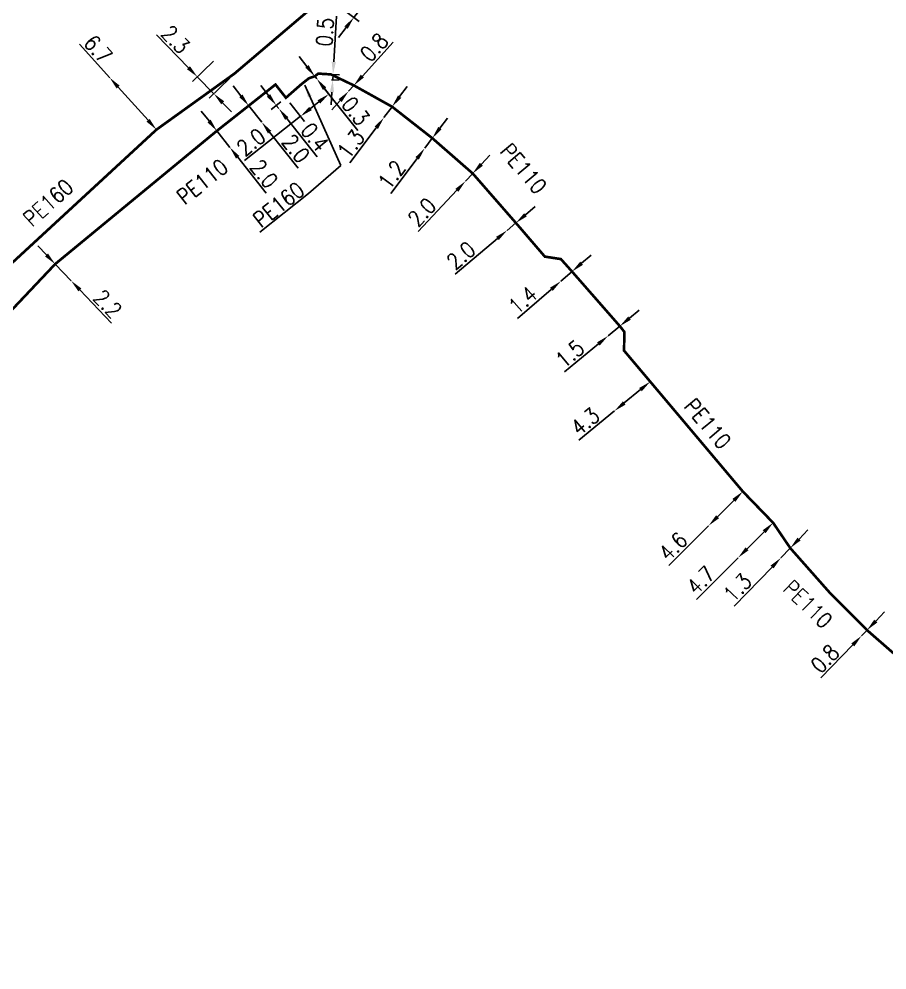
# Model space of a CAD drawing. Header units: millimetres. Extents: x 107995 to 109002, y 120994 to 122000.
# Drawn here: x 108114.4 to 108196.9, y 121086.9 to 121177.4 of the extents above; entities that cross this region are included whole.
import ezdxf
from ezdxf.enums import TextEntityAlignment as Align

# ---------------------------------------------------------------- set-up
doc = ezdxf.new("R2010")
doc.units = ezdxf.units.MM
doc.header["$PDMODE"] = 34
doc.linetypes.add('L_25_PE', pattern=[2000, 1000, 1000])
doc.layers.get('DEFPOINTS').update_dxf_attribs({"linetype": 'CONTINUOUS'})
doc.layers.add('L_150', color=1, linetype='CONTINUOUS')
doc.styles.get("Standard").update_dxf_attribs({"font": 'romans.shx', "width": 0.85})
doc.dimstyles.get("Standard").update_dxf_attribs({"dimtxt": 1.5, "dimasz": 1.2, "dimexe": 0.625, "dimexo": 0.625, "dimgap": 0.25, "dimtad": 1, "dimdec": 1, "dimzin": 0, "dimdsep": 46, "dimtxsty": 'Standard', "dimcen": -0.5, "dimadec": 0, "dimazin": 0, "dimtfac": 1, "dimtdec": 1, "dimtmove": 0, "dimatfit": 3, "dimfxl": 0, "dimtolj": 1, "dimtzin": 0, "dimarcsym": 0})

# ---------------------------------------------------------------- blocks, each defined once
blk = doc.blocks.new('*D267')
at = {"layer": 'DEFPOINTS', "color": 0, "linetype": 'Continuous', "transparency": 16777216}
for p in [(108143.522, 121172.181), (108143.492, 121171.682), (108144.227, 121171.638)]:
    blk.add_point(p, dxfattribs=at)
at = {"layer": 'L_150', "color": 0, "linetype": 'Continuous', "lineweight": -2, "transparency": 16777216}
for p, q in [((108144.328, 121173.335), (108144.587, 121177.699)), ((108144.146, 121172.144), (108144.881, 121172.1)), ((108144.227, 121171.638), (108144.257, 121172.137)), ((108144.116, 121171.645), (108144.851, 121171.601)), ((108144.156, 121170.44), (108144.085, 121169.243))]:
    blk.add_line(p, q, dxfattribs=at)
at = {"layer": 'L_150', "color": 0, "linetype": 'Continuous', "transparency": 16777216}
for points in [[(108144.128, 121173.347), (108144.528, 121173.323), (108144.257, 121172.137)], [(108143.957, 121170.452), (108144.356, 121170.429), (108144.227, 121171.638)]]:
    blk.add_solid(points, dxfattribs=at)
at = {"layer": 'L_150', "color": 0, "linetype": 'Continuous', "transparency": 16777216, "insert": (108143.495, 121176.175), "char_height": 1.5, "attachment_point": 5, "rotation": 86.60308}
blk.add_mtext('\\A1;0.5', dxfattribs=at)
blk = doc.blocks.new('*D268')
at = {"layer": 'DEFPOINTS', "color": 0, "linetype": 'Continuous', "transparency": 16777216}
for p in [(108145.738, 121170.541), (108145.738, 121170.541), (108146.241, 121171.097)]:
    blk.add_point(p, dxfattribs=at)
at = {"layer": 'L_150', "color": 0, "linetype": 'Continuous', "lineweight": -2, "transparency": 16777216}
for p, q in [((108147.046, 121171.987), (108149.978, 121175.229)), ((108145.738, 121170.541), (108146.241, 121171.097)), ((108144.933, 121169.651), (108144.129, 121168.761))]:
    blk.add_line(p, q, dxfattribs=at)
at = {"layer": 'L_150', "color": 0, "linetype": 'Continuous', "transparency": 16777216}
for points in [[(108146.898, 121172.121), (108147.195, 121171.853), (108146.241, 121171.097)], [(108144.785, 121169.785), (108145.082, 121169.517), (108145.738, 121170.541)]]:
    blk.add_solid(points, dxfattribs=at)
at = {"layer": 'L_150', "color": 0, "linetype": 'Continuous', "transparency": 16777216, "insert": (108148.173, 121174.724), "char_height": 1.5, "attachment_point": 5, "rotation": 47.87497}
blk.add_mtext('\\A1;0.8', dxfattribs=at)
blk = doc.blocks.new('*D269')
at = {"layer": 'DEFPOINTS', "color": 0, "linetype": 'Continuous', "transparency": 16777216}
for p in [(108149.876, 121169.07), (108149.095, 121168.03), (108149.095, 121168.03)]:
    blk.add_point(p, dxfattribs=at)
at = {"layer": 'L_150', "color": 0, "linetype": 'Continuous', "lineweight": -2, "transparency": 16777216}
for p, q in [((108150.596, 121170.03), (108151.316, 121170.99)), ((108149.876, 121169.07), (108149.095, 121168.03)), ((108148.375, 121167.071), (108145.861, 121163.72))]:
    blk.add_line(p, q, dxfattribs=at)
at = {"layer": 'L_150', "color": 0, "linetype": 'Continuous', "transparency": 16777216}
for points in [[(108150.436, 121170.15), (108150.756, 121169.91), (108149.876, 121169.07)], [(108148.215, 121167.191), (108148.535, 121166.951), (108149.095, 121168.03)]]:
    blk.add_solid(points, dxfattribs=at)
at = {"layer": 'L_150', "color": 0, "linetype": 'Continuous', "transparency": 16777216, "insert": (108145.958, 121165.515), "char_height": 1.5, "attachment_point": 5, "rotation": 53.11649}
blk.add_mtext('\\A1;1.3', dxfattribs=at)
blk = doc.blocks.new('*D270')
at = {"layer": 'DEFPOINTS', "color": 0, "linetype": 'Continuous', "transparency": 16777216}
for p in [(108153.703, 121166.074), (108152.982, 121165.114), (108152.982, 121165.114)]:
    blk.add_point(p, dxfattribs=at)
at = {"layer": 'L_150', "color": 0, "linetype": 'Continuous', "lineweight": -2, "transparency": 16777216}
for p, q in [((108154.423, 121167.034), (108155.143, 121167.993)), ((108153.703, 121166.074), (108152.982, 121165.114)), ((108152.262, 121164.154), (108149.748, 121160.803))]:
    blk.add_line(p, q, dxfattribs=at)
at = {"layer": 'L_150', "color": 0, "linetype": 'Continuous', "transparency": 16777216}
for points in [[(108154.263, 121167.154), (108154.583, 121166.913), (108153.703, 121166.074)], [(108152.102, 121164.274), (108152.422, 121164.034), (108152.982, 121165.114)]]:
    blk.add_solid(points, dxfattribs=at)
at = {"layer": 'L_150', "color": 0, "linetype": 'Continuous', "transparency": 16777216, "insert": (108149.845, 121162.599), "char_height": 1.5, "attachment_point": 5, "rotation": 53.11649}
blk.add_mtext('\\A1;1.2', dxfattribs=at)
blk = doc.blocks.new('*D271')
at = {"layer": 'DEFPOINTS', "color": 0, "linetype": 'Continuous', "transparency": 16777216}
for p in [(108157.544, 121162.718), (108156.859, 121161.989), (108156.859, 121161.989)]:
    blk.add_point(p, dxfattribs=at)
at = {"layer": 'L_150', "color": 0, "linetype": 'Continuous', "lineweight": -2, "transparency": 16777216}
for p, q in [((108158.366, 121163.592), (108159.188, 121164.467)), ((108157.544, 121162.718), (108156.859, 121161.989)), ((108156.037, 121161.114), (108152.359, 121157.2))]:
    blk.add_line(p, q, dxfattribs=at)
at = {"layer": 'L_150', "color": 0, "linetype": 'Continuous', "transparency": 16777216}
for points in [[(108158.22, 121163.729), (108158.512, 121163.455), (108157.544, 121162.718)], [(108155.892, 121161.251), (108156.183, 121160.977), (108156.859, 121161.989)]]:
    blk.add_solid(points, dxfattribs=at)
at = {"layer": 'L_150', "color": 0, "linetype": 'Continuous', "transparency": 16777216, "insert": (108152.716, 121159.04), "char_height": 1.5, "attachment_point": 5, "rotation": 46.78045}
blk.add_mtext('\\A1;2.0', dxfattribs=at)
blk = doc.blocks.new('*D272')
at = {"layer": 'DEFPOINTS', "color": 0, "linetype": 'Continuous', "transparency": 16777216}
for p in [(108161.65, 121158.012), (108160.809, 121157.303), (108160.809, 121157.303)]:
    blk.add_point(p, dxfattribs=at)
at = {"layer": 'L_150', "color": 0, "linetype": 'Continuous', "lineweight": -2, "transparency": 16777216}
for p, q in [((108162.567, 121158.785), (108163.485, 121159.559)), ((108161.65, 121158.012), (108160.809, 121157.303)), ((108159.891, 121156.53), (108155.861, 121153.132))]:
    blk.add_line(p, q, dxfattribs=at)
at = {"layer": 'L_150', "color": 0, "linetype": 'Continuous', "transparency": 16777216}
for points in [[(108162.438, 121158.938), (108162.696, 121158.633), (108161.65, 121158.012)], [(108159.762, 121156.683), (108160.02, 121156.377), (108160.809, 121157.303)]]:
    blk.add_solid(points, dxfattribs=at)
at = {"layer": 'L_150', "color": 0, "linetype": 'Continuous', "transparency": 16777216, "insert": (108156.429, 121154.919), "char_height": 1.5, "attachment_point": 5, "rotation": 40.12726}
blk.add_mtext('\\A1;2.0', dxfattribs=at)
blk = doc.blocks.new('*D273')
at = {"layer": 'DEFPOINTS', "color": 0, "linetype": 'Continuous', "transparency": 16777216}
for p in [(108166.989, 121153.386), (108165.929, 121152.472), (108165.929, 121152.472)]:
    blk.add_point(p, dxfattribs=at)
at = {"layer": 'L_150', "color": 0, "linetype": 'Continuous', "lineweight": -2, "transparency": 16777216}
for p, q in [((108167.898, 121154.17), (108168.807, 121154.954)), ((108166.989, 121153.386), (108165.929, 121152.472)), ((108165.02, 121151.689), (108161.801, 121148.913))]:
    blk.add_line(p, q, dxfattribs=at)
at = {"layer": 'L_150', "color": 0, "linetype": 'Continuous', "transparency": 16777216}
for points in [[(108167.767, 121154.322), (108168.028, 121154.019), (108166.989, 121153.386)], [(108164.889, 121151.84), (108165.15, 121151.537), (108165.929, 121152.472)]]:
    blk.add_solid(points, dxfattribs=at)
at = {"layer": 'L_150', "color": 0, "linetype": 'Continuous', "transparency": 16777216, "insert": (108162.303, 121150.667), "char_height": 1.5, "attachment_point": 5, "rotation": 40.76908}
blk.add_mtext('\\A1;1.4', dxfattribs=at)
blk = doc.blocks.new('*D274')
at = {"layer": 'DEFPOINTS', "color": 0, "linetype": 'Continuous', "transparency": 16777216}
for p in [(108171.538, 121148.187), (108170.421, 121147.262), (108170.421, 121147.262)]:
    blk.add_point(p, dxfattribs=at)
at = {"layer": 'L_150', "color": 0, "linetype": 'Continuous', "lineweight": -2, "transparency": 16777216}
for p, q in [((108172.462, 121148.952), (108173.387, 121149.717)), ((108171.538, 121148.187), (108170.421, 121147.262)), ((108169.497, 121146.496), (108166.27, 121143.825))]:
    blk.add_line(p, q, dxfattribs=at)
at = {"layer": 'L_150', "color": 0, "linetype": 'Continuous', "transparency": 16777216}
for points in [[(108172.335, 121149.106), (108172.59, 121148.798), (108171.538, 121148.187)], [(108169.369, 121146.65), (108169.625, 121146.342), (108170.421, 121147.262)]]:
    blk.add_solid(points, dxfattribs=at)
at = {"layer": 'L_150', "color": 0, "linetype": 'Continuous', "transparency": 16777216, "insert": (108166.784, 121145.548), "char_height": 1.5, "attachment_point": 5, "rotation": 39.62779}
blk.add_mtext('\\A1;1.5', dxfattribs=at)
blk = doc.blocks.new('*D275')
at = {"layer": 'DEFPOINTS', "color": 0, "linetype": 'Continuous', "transparency": 16777216}
for p in [(108174.429, 121142.905), (108171.027, 121140.114), (108171.027, 121140.114)]:
    blk.add_point(p, dxfattribs=at)
at = {"layer": 'L_150', "color": 0, "linetype": 'Continuous', "lineweight": -2, "transparency": 16777216}
for p, q in [((108173.501, 121142.144), (108171.955, 121140.875)), ((108171.027, 121140.114), (108167.647, 121137.342))]:
    blk.add_line(p, q, dxfattribs=at)
at = {"layer": 'L_150', "color": 0, "linetype": 'Continuous', "transparency": 16777216}
for points in [[(108173.374, 121142.299), (108173.628, 121141.989), (108174.429, 121142.905)], [(108171.828, 121141.03), (108172.082, 121140.721), (108171.027, 121140.114)]]:
    blk.add_solid(points, dxfattribs=at)
at = {"layer": 'L_150', "color": 0, "linetype": 'Continuous', "transparency": 16777216, "insert": (108168.239, 121139.121), "char_height": 1.5, "attachment_point": 5, "rotation": 39.36432}
blk.add_mtext('\\A1;4.3', dxfattribs=at)
blk = doc.blocks.new('*D276')
at = {"layer": 'DEFPOINTS', "color": 0, "linetype": 'Continuous', "transparency": 16777216}
for p in [(108183.233, 121132.453), (108179.983, 121129.198), (108179.983, 121129.198)]:
    blk.add_point(p, dxfattribs=at)
at = {"layer": 'L_150', "color": 0, "linetype": 'Continuous', "lineweight": -2, "transparency": 16777216}
for p, q in [((108182.385, 121131.604), (108180.831, 121130.047)), ((108179.983, 121129.198), (108176.187, 121125.397))]:
    blk.add_line(p, q, dxfattribs=at)
at = {"layer": 'L_150', "color": 0, "linetype": 'Continuous', "transparency": 16777216}
for points in [[(108182.244, 121131.745), (108182.527, 121131.462), (108183.233, 121132.453)], [(108180.689, 121130.188), (108180.972, 121129.905), (108179.983, 121129.198)]]:
    blk.add_solid(points, dxfattribs=at)
at = {"layer": 'L_150', "color": 0, "linetype": 'Continuous', "transparency": 16777216, "insert": (108176.6, 121127.226), "char_height": 1.5, "attachment_point": 5, "rotation": 45.03912}
blk.add_mtext('\\A1;4.6', dxfattribs=at)
blk = doc.blocks.new('*D277')
at = {"layer": 'DEFPOINTS', "color": 0, "linetype": 'Continuous', "transparency": 16777216}
for p in [(108142.524, 121171.964), (108142.524, 121171.964), (108142.71, 121171.728)]:
    blk.add_point(p, dxfattribs=at)
at = {"layer": 'L_150', "color": 0, "linetype": 'Continuous', "lineweight": -2, "transparency": 16777216}
for p, q in [((108141.78, 121172.906), (108141.037, 121173.847)), ((108142.524, 121171.964), (108142.71, 121171.728)), ((108143.454, 121170.787), (108146.605, 121166.796))]:
    blk.add_line(p, q, dxfattribs=at)
at = {"layer": 'L_150', "color": 0, "linetype": 'Continuous', "transparency": 16777216}
for points in [[(108141.937, 121173.03), (108141.623, 121172.782), (108142.524, 121171.964)], [(108143.611, 121170.911), (108143.297, 121170.663), (108142.71, 121171.728)]]:
    blk.add_solid(points, dxfattribs=at)
at = {"layer": 'L_150', "color": 0, "linetype": 'Continuous', "transparency": 16777216, "insert": (108146.407, 121168.66), "char_height": 1.5, "attachment_point": 5, "rotation": 308.29671}
blk.add_mtext('\\A1;0.3', dxfattribs=at)
blk = doc.blocks.new('*D300')
at = {"layer": 'DEFPOINTS', "color": 0, "linetype": 'Continuous', "transparency": 16777216}
for p in [(108117.83, 121154.096), (108119.35, 121152.506), (108119.35, 121152.506)]:
    blk.add_point(p, dxfattribs=at)
at = {"layer": 'L_150', "color": 0, "linetype": 'Continuous', "lineweight": -2, "transparency": 16777216}
for p, q in [((108117, 121154.963), (108116.171, 121155.83)), ((108117.83, 121154.096), (108119.35, 121152.506)), ((108120.18, 121151.639), (108123.201, 121148.48))]:
    blk.add_line(p, q, dxfattribs=at)
at = {"layer": 'L_150', "color": 0, "linetype": 'Continuous', "transparency": 16777216}
for points in [[(108117.145, 121155.101), (108116.856, 121154.825), (108117.83, 121154.096)], [(108120.324, 121151.777), (108120.035, 121151.501), (108119.35, 121152.506)]]:
    blk.add_solid(points, dxfattribs=at)
at = {"layer": 'L_150', "color": 0, "linetype": 'Continuous', "transparency": 16777216, "insert": (108122.828, 121150.317), "char_height": 1.5, "attachment_point": 5, "rotation": 313.72595}
blk.add_mtext('\\A1;2.2', dxfattribs=at)
blk = doc.blocks.new('*D302')
at = {"layer": 'DEFPOINTS', "color": 0, "linetype": 'Continuous', "transparency": 16777216}
for p in [(108133.207, 121166.772), (108134.446, 121165.203), (108134.446, 121165.203)]:
    blk.add_point(p, dxfattribs=at)
at = {"layer": 'L_150', "color": 0, "linetype": 'Continuous', "lineweight": -2, "transparency": 16777216}
for p, q in [((108132.463, 121167.714), (108131.719, 121168.656)), ((108133.207, 121166.772), (108134.446, 121165.203)), ((108135.19, 121164.261), (108137.899, 121160.83))]:
    blk.add_line(p, q, dxfattribs=at)
at = {"layer": 'L_150', "color": 0, "linetype": 'Continuous', "transparency": 16777216}
for points in [[(108132.62, 121167.838), (108132.306, 121167.59), (108133.207, 121166.772)], [(108135.347, 121164.385), (108135.033, 121164.137), (108134.446, 121165.203)]]:
    blk.add_solid(points, dxfattribs=at)
at = {"layer": 'L_150', "color": 0, "linetype": 'Continuous', "transparency": 16777216, "insert": (108137.701, 121162.694), "char_height": 1.5, "attachment_point": 5, "rotation": 308.29575}
blk.add_mtext('\\A1;2.0', dxfattribs=at)
blk = doc.blocks.new('*D303')
at = {"layer": 'DEFPOINTS', "color": 0, "linetype": 'Continuous', "transparency": 16777216}
for p in [(108136.238, 121169.166), (108137.478, 121167.597), (108137.478, 121167.597)]:
    blk.add_point(p, dxfattribs=at)
at = {"layer": 'L_150', "color": 0, "linetype": 'Continuous', "lineweight": -2, "transparency": 16777216}
for p, q in [((108135.495, 121170.108), (108134.751, 121171.05)), ((108136.238, 121169.166), (108137.478, 121167.597)), ((108138.222, 121166.655), (108140.931, 121163.224))]:
    blk.add_line(p, q, dxfattribs=at)
at = {"layer": 'L_150', "color": 0, "linetype": 'Continuous', "transparency": 16777216}
for points in [[(108135.652, 121170.232), (108135.338, 121169.984), (108136.238, 121169.166)], [(108138.379, 121166.779), (108138.065, 121166.531), (108137.478, 121167.597)]]:
    blk.add_solid(points, dxfattribs=at)
at = {"layer": 'L_150', "color": 0, "linetype": 'Continuous', "transparency": 16777216, "insert": (108140.733, 121165.089), "char_height": 1.5, "attachment_point": 5, "rotation": 308.29671}
blk.add_mtext('\\A1;2.0', dxfattribs=at)
blk = doc.blocks.new('*D304')
at = {"layer": 'DEFPOINTS', "color": 0, "linetype": 'Continuous', "transparency": 16777216}
for p in [(108123.017, 121171.833), (108123.017, 121171.833), (108127.465, 121166.89)]:
    blk.add_point(p, dxfattribs=at)
at = {"layer": 'L_150', "color": 0, "linetype": 'Continuous', "lineweight": -2, "transparency": 16777216}
for p, q in [((108123.017, 121171.833), (108120.133, 121175.037)), ((108126.663, 121167.782), (108123.82, 121170.941))]:
    blk.add_line(p, q, dxfattribs=at)
at = {"layer": 'L_150', "color": 0, "linetype": 'Continuous', "transparency": 16777216}
for points in [[(108123.968, 121171.075), (108123.671, 121170.807), (108123.017, 121171.833)], [(108126.811, 121167.916), (108126.514, 121167.648), (108127.465, 121166.89)]]:
    blk.add_solid(points, dxfattribs=at)
at = {"layer": 'L_150', "color": 0, "linetype": 'Continuous', "transparency": 16777216, "insert": (108121.917, 121174.55), "char_height": 1.5, "attachment_point": 5, "rotation": 311.98421}
blk.add_mtext('\\A1;6.7', dxfattribs=at)
blk = doc.blocks.new('*D305')
at = {"layer": 'DEFPOINTS', "color": 0, "linetype": 'Continuous', "transparency": 16777216}
for p in [(108133.326, 121173.844), (108134.897, 121172.233), (108131.351, 121171.918)]:
    blk.add_point(p, dxfattribs=at)
at = {"layer": 'L_150', "color": 0, "linetype": 'Continuous', "lineweight": -2, "transparency": 16777216}
for p, q in [((108130.513, 121172.777), (108127.461, 121175.907)), ((108132.879, 121173.408), (108130.904, 121171.482)), ((108132.922, 121170.307), (108131.351, 121171.918)), ((108134.449, 121171.797), (108132.474, 121169.871)), ((108133.76, 121169.448), (108134.598, 121168.589))]:
    blk.add_line(p, q, dxfattribs=at)
at = {"layer": 'L_150', "color": 0, "linetype": 'Continuous', "transparency": 16777216}
for points in [[(108130.656, 121172.917), (108130.37, 121172.637), (108131.351, 121171.918)], [(108133.903, 121169.588), (108133.617, 121169.308), (108132.922, 121170.307)]]:
    blk.add_solid(points, dxfattribs=at)
at = {"layer": 'L_150', "color": 0, "linetype": 'Continuous', "transparency": 16777216, "insert": (108129.284, 121175.47), "char_height": 1.5, "attachment_point": 5, "rotation": 314.28097}
blk.add_mtext('\\A1;2.3', dxfattribs=at)
blk = doc.blocks.new('*D315')
at = {"layer": 'DEFPOINTS', "color": 0, "linetype": 'Continuous', "transparency": 16777216}
for p in [(108187.749, 121127.064), (108186.847, 121126.127), (108186.847, 121126.127)]:
    blk.add_point(p, dxfattribs=at)
at = {"layer": 'L_150', "color": 0, "linetype": 'Continuous', "lineweight": -2, "transparency": 16777216}
for p, q in [((108188.581, 121127.928), (108189.414, 121128.792)), ((108187.749, 121127.064), (108186.847, 121126.127)), ((108186.015, 121125.263), (108182.412, 121121.523))]:
    blk.add_line(p, q, dxfattribs=at)
at = {"layer": 'L_150', "color": 0, "linetype": 'Continuous', "transparency": 16777216}
for points in [[(108188.437, 121128.067), (108188.725, 121127.789), (108187.749, 121127.064)], [(108185.87, 121125.402), (108186.159, 121125.124), (108186.847, 121126.127)]]:
    blk.add_solid(points, dxfattribs=at)
at = {"layer": 'L_150', "color": 0, "linetype": 'Continuous', "transparency": 16777216, "insert": (108182.729, 121123.293), "char_height": 1.5, "attachment_point": 5, "rotation": 46.07425}
blk.add_mtext('\\A1;1.3', dxfattribs=at)
blk = doc.blocks.new('*D317')
at = {"layer": 'DEFPOINTS', "color": 0, "linetype": 'Continuous', "transparency": 16777216}
for p in [(108194.527, 121118.715), (108194.527, 121118.715), (108195.047, 121119.255)]:
    blk.add_point(p, dxfattribs=at)
at = {"layer": 'L_150', "color": 0, "linetype": 'Continuous', "lineweight": -2, "transparency": 16777216}
for p, q in [((108195.88, 121120.119), (108196.712, 121120.983)), ((108195.047, 121119.255), (108194.527, 121118.715)), ((108193.695, 121117.85), (108190.662, 121114.702))]:
    blk.add_line(p, q, dxfattribs=at)
at = {"layer": 'L_150', "color": 0, "linetype": 'Continuous', "transparency": 16777216}
for points in [[(108195.736, 121120.258), (108196.024, 121119.98), (108195.047, 121119.255)], [(108193.551, 121117.989), (108193.839, 121117.711), (108194.527, 121118.715)]]:
    blk.add_solid(points, dxfattribs=at)
at = {"layer": 'L_150', "color": 0, "linetype": 'Continuous', "transparency": 16777216, "insert": (108191.042, 121116.538), "char_height": 1.5, "attachment_point": 5, "rotation": 46.07425}
blk.add_mtext('\\A1;0.8', dxfattribs=at)
blk = doc.blocks.new('*D328')
at = {"layer": 'DEFPOINTS', "color": 0, "linetype": 'Continuous', "transparency": 16777216}
for p in [(108142.583, 121182.022), (108143.375, 121179.768), (108147.03, 121178.588)]:
    blk.add_point(p, dxfattribs=at)
at = {"layer": 'L_150', "color": 0, "linetype": 'Continuous', "lineweight": -2, "transparency": 16777216}
for p, q in [((108147.763, 121179.538), (108151.205, 121183.995)), ((108143.078, 121181.64), (108147.524, 121178.206)), ((108143.87, 121179.386), (108146.73, 121177.177)), ((108146.235, 121177.559), (108147.03, 121178.588)), ((108145.502, 121176.609), (108144.768, 121175.66))]:
    blk.add_line(p, q, dxfattribs=at)
at = {"layer": 'L_150', "color": 0, "linetype": 'Continuous', "transparency": 16777216}
for points in [[(108147.605, 121179.66), (108147.921, 121179.416), (108147.03, 121178.588)], [(108145.343, 121176.732), (108145.66, 121176.487), (108146.235, 121177.559)]]:
    blk.add_solid(points, dxfattribs=at)
at = {"layer": 'L_150', "color": 0, "linetype": 'Continuous', "transparency": 16777216, "insert": (108149.5, 121183.423), "char_height": 1.5, "attachment_point": 5, "rotation": 52.32357}
blk.add_mtext('\\A1;1.3', dxfattribs=at)
blk = doc.blocks.new('*D330')
at = {"layer": 'DEFPOINTS', "color": 0, "linetype": 'Continuous', "transparency": 16777216}
for p in [(108142.71, 121171.728), (108139.778, 121169.923), (108143.857, 121170.276)]:
    blk.add_point(p, dxfattribs=at)
at = {"layer": 'L_150', "color": 0, "linetype": 'Continuous', "lineweight": -2, "transparency": 16777216}
for p, q in [((108143.097, 121171.238), (108144.244, 121169.786)), ((108140.165, 121169.432), (108141.56, 121167.666)), ((108142.915, 121169.532), (108142.115, 121168.9)), ((108141.173, 121168.157), (108135.835, 121163.942))]:
    blk.add_line(p, q, dxfattribs=at)
at = {"layer": 'L_150', "color": 0, "linetype": 'Continuous', "transparency": 16777216}
for points in [[(108142.791, 121169.689), (108143.039, 121169.375), (108143.857, 121170.276)], [(108141.991, 121169.057), (108142.239, 121168.743), (108141.173, 121168.157)]]:
    blk.add_solid(points, dxfattribs=at)
at = {"layer": 'L_150', "color": 0, "linetype": 'Continuous', "transparency": 16777216, "insert": (108136.46, 121165.709), "char_height": 1.5, "attachment_point": 5, "rotation": 38.29671}
blk.add_mtext('\\A1;2.0', dxfattribs=at)
blk = doc.blocks.new('*D331')
at = {"layer": 'DEFPOINTS', "color": 0, "linetype": 'Continuous', "transparency": 16777216}
for p in [(108139.778, 121169.923), (108139.112, 121168.887), (108139.112, 121168.887)]:
    blk.add_point(p, dxfattribs=at)
at = {"layer": 'L_150', "color": 0, "linetype": 'Continuous', "lineweight": -2, "transparency": 16777216}
for p, q in [((108138.12, 121170.143), (108137.377, 121171.084)), ((108139.288, 121169.536), (108138.373, 121168.814)), ((108138.864, 121169.201), (108139.112, 121168.887)), ((108139.855, 121167.945), (108142.741, 121164.291))]:
    blk.add_line(p, q, dxfattribs=at)
at = {"layer": 'L_150', "color": 0, "linetype": 'Continuous', "transparency": 16777216}
for points in [[(108138.277, 121170.267), (108137.963, 121170.019), (108138.864, 121169.201)], [(108140.012, 121168.069), (108139.698, 121167.821), (108139.112, 121168.887)]]:
    blk.add_solid(points, dxfattribs=at)
at = {"layer": 'L_150', "color": 0, "linetype": 'Continuous', "transparency": 16777216, "insert": (108142.525, 121166.179), "char_height": 1.5, "attachment_point": 5, "rotation": 308.29671}
blk.add_mtext('\\A1;0.4', dxfattribs=at)
blk = doc.blocks.new('*D332')
at = {"layer": 'DEFPOINTS', "color": 0, "linetype": 'Continuous', "transparency": 16777216}
for p in [(108186.114, 121129.476), (108182.793, 121126.15), (108182.793, 121126.15)]:
    blk.add_point(p, dxfattribs=at)
at = {"layer": 'L_150', "color": 0, "linetype": 'Continuous', "lineweight": -2, "transparency": 16777216}
for p, q in [((108185.266, 121128.627), (108183.641, 121126.999)), ((108182.793, 121126.15), (108178.83, 121122.182))]:
    blk.add_line(p, q, dxfattribs=at)
at = {"layer": 'L_150', "color": 0, "linetype": 'Continuous', "transparency": 16777216}
for points in [[(108185.124, 121128.768), (108185.407, 121128.486), (108186.114, 121129.476)], [(108183.499, 121127.141), (108183.782, 121126.858), (108182.793, 121126.15)]]:
    blk.add_solid(points, dxfattribs=at)
at = {"layer": 'L_150', "color": 0, "linetype": 'Continuous', "transparency": 16777216, "insert": (108179.243, 121124.01), "char_height": 1.5, "attachment_point": 5, "rotation": 45.03912}
blk.add_mtext('\\A1;4.7', dxfattribs=at)

msp = doc.modelspace()

# ---------------------------------------------------------------- linework, layer by layer
at = {"layer": 'L_150', "linetype": 'L_25_PE', "const_width": 0.25, "flags": 128}
msp.add_lwpolyline([(108000, 121022.997), (108010.421, 121035.426), (108017.199, 121043.452), (108023.746, 121051.425), (108032.233, 121061.495), (108039.931, 121070.385), (108047.779, 121079.445), (108053.825, 121086.395), (108063.657, 121097.403), (108075.394, 121111.293), (108086.085, 121123.541), (108094.409, 121132.934), (108101.392, 121140.835), (108113.536, 121154.023), (108127.465, 121166.89), (108134.897, 121172.233), (108143.551, 121179.594), (108143.551, 121179.594), (108152.186, 121187.816), (108161.674, 121195.432), (108169.277, 121201.617), (108178.206, 121209.102), (108192.032, 121220.387), (108199.309, 121226.44), (108208.231, 121233.526), (108217.435, 121241.069), (108226.758, 121248.999), (108237.312, 121257.909), (108244.596, 121264.136), (108256.284, 121273.982), (108256.692, 121274.899), (108258.423, 121276.23), (108261.057, 121278.804), (108261.46, 121278.463), (108262.685, 121279.523)], dxfattribs=at)
at = {"layer": 'L_150', "linetype": 'L_25_PE', "flags": 128}
msp.add_lwpolyline([(108100.866, 121135.362, 0.25, 0.25, 0), (108101.52, 121136.119, 0.25, 0.25, 0), (108107.212, 121142.855, 0.25, 0.25, 0), (108117.83, 121154.096, 0.25, 0.25, 0), (108133.207, 121166.772, 0.25, 0.25, 0), (108136.238, 121169.166, 0.25, 0.25, 0), (108138.784, 121171.182, 0.25, 0.25, 0), (108139.778, 121169.923, 0.25, 0.25, 0), (108141.223, 121171.191, 0.25, 0.25, 0), (108141.669, 121171.544, 0.25, 0.25, 0), (108141.982, 121171.79, 0.25, 0.25, 0), (108142.524, 121171.964, 0.25, 0.25, 0), (108142.85, 121172.221, 0.25, 0.25, 0), (108143.522, 121172.181, 0.25, 0.25, 0), (108144.049, 121172.15, 0.25, 0.25, 0), (108146.241, 121171.097, 0.25, 0.25, 0), (108149.876, 121169.07, 0.25, 0.25, 0), (108153.703, 121166.074, 0.25, 0.25, 0), (108157.544, 121162.718, 0.25, 0.25, 0), (108161.65, 121158.012, 0.25, 0.25, 0), (108164.405, 121154.804, 0.25, 0.25, 0), (108165.931, 121154.571, 0.25, 0.25, 0), (108166.989, 121153.386, 0.25, 0.25, 0), (108171.538, 121148.187, 0.25, 0.25, 0), (108171.968, 121147.642, 0.25, 0.25, 0), (108171.939, 121145.858, 0.25, 0.25, 0), (108174.429, 121142.905, 0.25, 0.25, 0), (108183.233, 121132.453, 0.25, 0.25, 0), (108186.114, 121129.476, 0.25, 0.25, 0), (108187.749, 121127.064, 0.25, 0.25, 0), (108191.521, 121122.797, 0.25, 0.25, 0), (108195.047, 121119.255, 0.25, 0.25, 0), (108198.133, 121116.562, 0.25, 0.25, 0), (108202.3, 121113.232, 0.25, 0.25, 0), (108211.425, 121106.897, 0.25, 0.25, 0), (108213.437, 121105.384, 0.25, 0.25, 0), (108213.847, 121105.006, 0.25, 0.25, 0), (108213.681, 121104.776, 0.25, 0.25, 0), (108214.262, 121104.357, 0, 0, 0)], format="xyseb", dxfattribs=at)

# ---------------------------------------------------------------- texts
at = {"layer": 'L_150', "linetype": 'Continuous', "width": 0.85}
for p in [(108160.032, 121164.783), (108177.556, 121140.505)]:
    msp.add_text('PE110', height=1.5, rotation=310.12741, dxfattribs=at).set_placement(p)
for s, rotation, p in [('PE110', 38.45788, (108131.825, 121161.932)), ('PE160', 42.09263, (108117.169, 121159.939)), ('PE110', 315.60976, (108189.41, 121121.726))]:
    msp.add_text(s, height=1.5, rotation=rotation, dxfattribs=at).set_placement(p, align=Align.MIDDLE)
at = {"layer": 'L_150', "linetype": 'Continuous', "insert": (108141.702, 121160.853), "char_height": 1.5, "attachment_point": 9, "rotation": 38.29671}
msp.add_mtext('PE160', dxfattribs=at)

# ---------------------------------------------------------------- dimensions: what is measured, and where the dimension line sits
at = {"layer": 'L_150', "linetype": 'Continuous'}
for base, p1, p2, angle, text, picture, middle in [((108147.03, 121178.588), (108143.375, 121179.768), (108142.583, 121182.022), 232.32357, '1.3', '*D328', (108150.291, 121182.812)), ((108143.857, 121170.276), (108139.778, 121169.923), (108142.71, 121171.728), 218.29671, '2.0', '*D330', (108137.08, 121164.925)), ((108139.112, 121168.887), (108139.778, 121169.923), (108139.112, 121168.887), 128.29671, '0.4', '*D331', (108141.74, 121165.559)), ((108156.859, 121161.989), (108157.544, 121162.718), (108156.859, 121161.989), 46.78045, '2.0', '*D271', (108153.445, 121158.356)), ((108160.809, 121157.303), (108161.65, 121158.012), (108160.809, 121157.303), 40.12726, '2.0', '*D272', (108157.073, 121154.154)), ((108171.027, 121140.114), (108174.429, 121142.905), (108171.027, 121140.114), 39.36432, '4.3', '*D275', (108168.873, 121138.348)), ((108179.983, 121129.198), (108183.233, 121132.453), (108179.983, 121129.198), 45.03912, '4.6', '*D276', (108177.308, 121126.519))]:
    dim = msp.add_linear_dim(base=base, p1=p1, p2=p2, angle=angle, text=text, dimstyle='Standard', dxfattribs=at)
    dim.commit()
    dim.dimension.update_dxf_attribs({"geometry": picture, "text_midpoint": middle, "dimtype": 160})
for base, p1, p2, angle, picture, middle in [((108144.227, 121171.638), (108143.522, 121172.181), (108143.492, 121171.682), 86.60308, '*D267', (108144.493, 121176.116)), ((108131.351, 121171.918), (108134.897, 121172.233), (108133.326, 121173.844), 314.28097, '*D305', (108128.568, 121174.771)), ((108123.017, 121171.833), (108127.465, 121166.89), (108123.017, 121171.833), 311.98421, '*D304', (108121.174, 121173.881)), ((108145.73832, 121170.54085), (108146.24138, 121171.09712), (108145.73832, 121170.54085), 47.87497, '*D268', (108148.9148, 121174.05325)), ((108142.524, 121171.964), (108142.71, 121171.728), (108142.524, 121171.964), 128.29671, '*D277', (108145.622, 121168.04)), ((108137.478, 121167.597), (108136.238, 121169.166), (108137.478, 121167.597), 128.29671, '*D303', (108139.948, 121164.469)), ((108149.095, 121168.03), (108149.876, 121169.07), (108149.095, 121168.03), 53.11649, '*D269', (108146.758, 121164.915)), ((108134.446, 121165.203), (108133.207, 121166.772), (108134.446, 121165.203), 128.29575, '*D302', (108136.916, 121162.075)), ((108152.982, 121165.114), (108153.703, 121166.074), (108152.982, 121165.114), 53.11649, '*D270', (108150.645, 121161.999)), ((108119.35, 121152.506), (108117.83, 121154.096), (108119.35, 121152.506), 133.72595, '*D300', (108122.105, 121149.626)), ((108165.929, 121152.472), (108166.989, 121153.386), (108165.929, 121152.472), 40.76908, '*D273', (108162.956, 121149.909)), ((108170.421, 121147.262), (108171.538, 121148.187), (108170.421, 121147.262), 39.62779, '*D274', (108167.422, 121144.778)), ((108182.793, 121126.15), (108186.114, 121129.476), (108182.793, 121126.15), 45.03912, '*D332', (108179.95, 121123.304)), ((108186.847, 121126.127), (108187.749, 121127.064), (108186.847, 121126.127), 46.07425, '*D315', (108183.449, 121122.599)), ((108194.527, 121118.715), (108195.047, 121119.255), (108194.527, 121118.715), 46.07425, '*D317', (108191.762, 121115.844))]:
    dim = msp.add_linear_dim(base=base, p1=p1, p2=p2, angle=angle, dimstyle='Standard', dxfattribs=at)
    dim.commit()
    dim.dimension.update_dxf_attribs({"geometry": picture, "text_midpoint": middle, "dimtype": 160})

# ---------------------------------------------------------------- leaders
at = {"layer": 'L_150', "linetype": 'Continuous', "annotation_type": 0, "has_hookline": 1, "hookline_direction": 1, "text_width": 5.646, "horizontal_direction": (0.784812, 0.619734, 0)}
msp.add_leader([(108141.567, 121171.121), (108144.995, 121163.473), (108141.932, 121160.797)], dimstyle='Standard', override={"dimgap": 0.25, "dimtad": 1}, dxfattribs=at)

doc.saveas('drawing.dxf')
